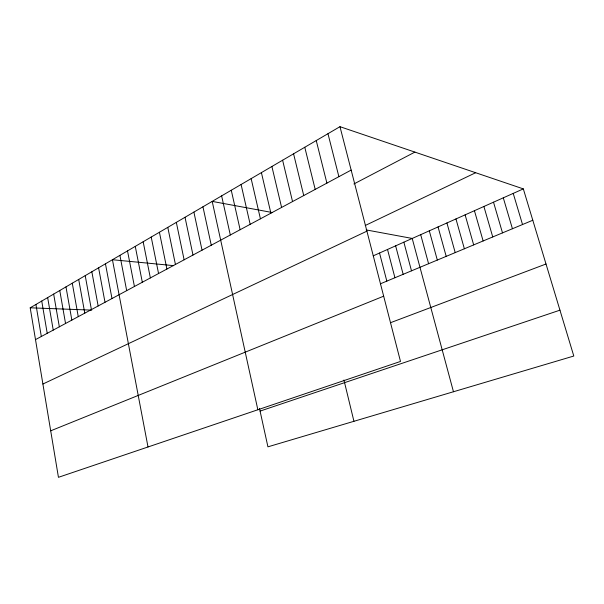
<?xml version="1.0" encoding="UTF-8"?>
<svg xmlns="http://www.w3.org/2000/svg" width="604" height="604" viewBox="0 0 604 604"><rect width="100%" height="100%" fill="white"/><g stroke="black" fill="none" stroke-linecap="round" stroke-linejoin="round"><path stroke-width="0.91" d="M339.969 126.681L400.497 361.441L58.445 477.319L30.2 307.806L339.969 126.681L523.328 188.893L573.8 356.028L267.927 446.832L259.478 408.364M35.5 339.622L351.158 170.086M353.914 183.956L414.888 152.102M365.261 225.488L475.673 172.721M42.899 384.023L366.907 231.158M373.234 255.832L523.328 188.893M380.445 283.789L532.796 220.249M50.698 430.826L383.676 296.179M390.478 322.717L546.008 264.008M260.082 411.098L559.953 310.169M30.2 307.806L91.733 310.116M173.658 265.639L112.435 259.728L148.01 446.975M272.51 212.57L212.193 201.396L257.855 409.761M366.152 229.913L412.207 238.444L453.468 391.747M513.226 193.401L522.528 224.529M503.291 197.825L512.434 228.735M493.513 202.189L502.505 232.88M483.895 206.477L492.743 236.949M474.434 210.698L483.132 240.958M465.118 214.85L473.672 244.899M455.952 218.935L464.37 248.78M446.93 222.959L455.212 252.6M438.051 226.923L446.197 256.36M429.301 230.826L437.319 260.067M420.694 234.662L428.583 263.714M403.857 242.174L411.498 270.834M395.628 245.843L403.155 274.314M387.519 249.46L394.933 277.742M379.531 253.023L386.832 281.124M327.972 133.703L338.889 176.678M316.239 140.558L326.9 183.11M304.778 147.263L315.19 189.407M293.574 153.816L303.737 195.553M343.94 380.037L353.944 421.298M282.612 160.219L292.547 201.57M271.891 166.485L281.6 207.444M261.404 172.623L270.894 213.197M251.143 178.625L260.422 218.822M241.094 184.499L250.169 224.326M231.264 190.245L240.135 229.716M221.63 195.877L230.313 234.994M202.952 206.802L211.264 245.224M193.899 212.095L202.038 250.177M185.02 217.281L192.993 255.039M176.323 222.37L184.122 259.803M167.791 227.361L175.432 264.469M159.418 232.253L166.915 269.044M151.211 237.047L158.558 273.529M143.163 241.759L150.358 277.938M135.266 246.379L142.317 282.257M127.512 250.909L134.428 286.492M119.902 255.356L126.681 290.652M105.451 263.805L111.982 298.55M98.595 267.821L105.005 302.294M91.846 271.762L98.15 305.979M85.217 275.635L91.408 309.603M78.701 279.448L84.779 313.159M72.284 283.201L78.256 316.662M65.979 286.892L71.846 320.105M59.773 290.516L65.542 323.487M53.665 294.088L59.335 326.824M47.663 297.598L53.235 330.101M41.744 301.056L47.225 333.325M35.93 304.461L41.321 336.503"/></g></svg>
